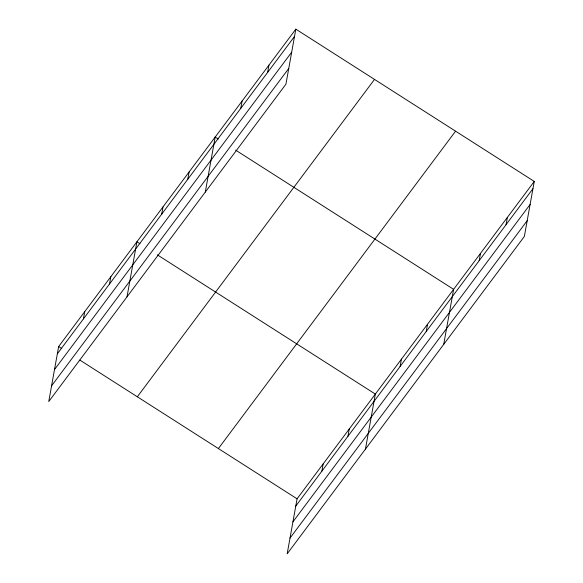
<?xml version="1.0" encoding="UTF-8"?>
<svg xmlns="http://www.w3.org/2000/svg" width="583" height="583" viewBox="0 0 583 583"><rect width="100%" height="100%" fill="white"/><g stroke="black" fill="none" stroke-linecap="round" stroke-linejoin="round"><path stroke-width="0.87" d="M295.829 29.15L58.65 346.535L48.746 401.57L285.925 84.185L295.829 29.15L534.254 181.43L524.35 236.465L287.171 553.85L297.075 498.815L534.254 181.43M83.427 318.908L84.739 311.628M109.517 283.994L110.828 276.714M127.014 296.834L136.918 241.799L139.942 243.73M161.695 214.172L163.007 206.885M187.784 179.258L189.096 171.978M205.282 192.099L215.185 137.063L218.21 138.994M240.757 108.372L242.062 101.092M267.633 72.401L268.945 65.121M321.86 471.181L323.164 463.9M347.949 436.273L349.253 428.986M365.446 449.114L375.343 394.079L157.344 254.844M400.127 366.445L401.432 359.164M426.217 331.53L427.528 324.25M443.714 344.371L453.618 289.336L235.612 150.108M479.182 260.652L480.494 253.365M506.066 224.681L507.378 217.393M57.338 353.823L294.517 36.43M54.503 369.578L291.682 52.193M51.581 385.815L288.76 68.43M137.333 396.79L374.505 79.405M218.392 448.56L455.571 131.175M295.77 506.095L532.942 188.71M292.928 521.858L530.107 204.465M290.013 538.094L527.185 220.702M58.65 346.535L61.674 348.474M79.835 360.068L297.075 498.815"/></g></svg>
